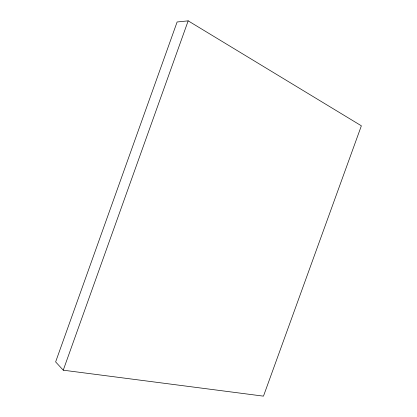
<?xml version="1.0" encoding="UTF-8"?>
<svg xmlns="http://www.w3.org/2000/svg" width="417" height="417" viewBox="0 0 417 417"><rect width="100%" height="100%" fill="white"/><g stroke="black" fill="none" stroke-linecap="round" stroke-linejoin="round"><path stroke-width="0.63" d="M63.248 370.187L188.176 20.85L361.367 125.804L263.471 396.15L63.248 370.187L55.633 361.909L177.116 21.986L188.176 20.85"/></g></svg>
